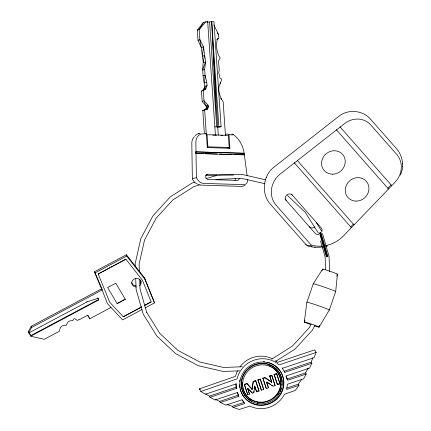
<?xml version="1.0" encoding="UTF-8"?>
<svg xmlns="http://www.w3.org/2000/svg" width="431" height="431" viewBox="0 0 431 431"><rect width="100%" height="100%" fill="white"/><g stroke="black" fill="none" stroke-linecap="round" stroke-linejoin="round"><path stroke-width="0.65" d="M335.684 291.545L337.441 274.186M253.676 392.35L253.821 391.111M254.107 388.633L254.252 387.394M402.592 166.059L402.247 169.518L400.512 175.11M213.889 25.003L218.587 34.615L218.835 38.294L217.369 38.844C215.915 44.835 216.373 52.727 220.176 57.991L218.539 60.949L219.228 70.355L218.722 72.483L219.999 78.016L221.615 79.121C221.281 82.59 218.442 85.295 218.797 88.808C218.819 93.484 220.505 97.939 223.156 101.748L225.472 135.781M304.291 322.032L306.867 302.32A11.955 0.523 19.1 0 1 318.186 305.622A11.955 0.523 19.1 0 1 329.262 310.088L335.652 291.679A11.955 0.523 19.1 0 0 324.575 287.213A11.955 0.523 19.1 0 0 313.256 283.91M204.326 133.104L202.796 110.616L205.501 109.571L206.411 107.103L205.765 105.767L202.166 101.366L201.471 91.173L205.652 89.352L207.058 85.586L206.74 82.256L205.081 75.183L204.606 69.391L205.619 61.972L203.47 46.925L199.871 39.7L199.181 29.545L203.319 22.627L205.867 21.792L207.688 21.782L215.403 135.102L216.551 135.124M255.863 380.912L253.374 381.753L252.092 389.473L251.855 389.074L253.137 381.354L255.621 380.514L259.085 391.009L256.596 391.844L254.656 386.122M202.166 101.366L204.03 100.773L207.974 105.051L206.411 107.103L208.679 106.371L205.501 109.571L207.656 108.876L202.796 110.616L207.656 108.876L208.679 106.371L207.974 105.051L205.765 105.767L204.03 100.773L203.335 90.575L204.806 86.313C202.586 76.125 201.735 65.744 204.601 55.518L202.392 56.235L203.351 62.705L205.619 61.972L202.489 70.07L204.606 69.391M402.592 166.646C403.017 160.165 400.792 153.614 396.542 148.711L370.552 119.182C362.773 110.083 347.973 108.865 338.718 116.402L274.299 166.883C262.802 175.46 260.787 193.681 270.501 204.337L306.279 244.98C311.085 247.669 317.286 247.486 322.668 246.968M306.899 302.185L313.289 283.776L322.668 269.063L322.011 270.948M304.313 321.941L304.97 320.05M319.721 325.265L319.064 327.156L329.262 310.088M336.767 276.163L337.425 274.272M311.177 362.115L311.861 363.247L284.762 372.368L284.077 371.231L311.177 362.115L312.906 357.768M311.861 363.247L309.512 368.079L286.276 375.897L287.666 380.266L306.242 374.011L305.557 372.874L308.235 368.026M275.554 360.715A25.634 24.718 -31.1 0 1 277.586 362.331L314.614 349.87L316.155 352.429L314.08 357.66L282.424 368.311M266.202 177.572L266.369 177.249M311.015 324.284L309.156 327.835L292.455 346.018L271.659 359.212M314.84 325.464L312.389 330.151L294.987 349.094L275.538 361.437M28.408 331.525L30.412 334.914L30.73 336.18L98.807 299.917L97.853 298.3L86.997 301.959L28.823 332.953L28.408 331.525L31.177 326.315L101.808 288.684L94.567 271.713L126.396 254.759L144.525 277.86L154.126 301.668L154.443 302.939L145.015 307.96M101.808 288.684L102.125 289.955L31.495 327.582L28.823 332.953M306.242 374.011L303.607 378.795L287.375 384.258L286.69 389.462L298.963 385.336L298.279 384.199L301.765 379.296M298.963 385.336L295.283 390.508L286.098 393.6L284.244 394.688A25.634 24.718 -31.1 0 1 249.91 406.11L239.291 409.45L233.106 407.435L232.428 406.298L227.051 404.547M198.007 40.293L199.871 39.7L201.309 47.62L203.47 46.925L202.392 56.235L201.309 47.62L198.007 40.293L197.317 30.138L203.319 22.627M205.867 21.792L199.181 29.545L197.317 30.138M350.694 226.873L353.355 224.098M387.83 188.239L391.079 184.861M195.044 135.641L197.42 134.052L199.138 133.481M201.471 91.173L205.899 88.113L203.777 88.797L207.058 85.586L204.806 86.313M225.354 134.38C227.924 133.12 230.844 135.835 233.607 134.704A24.201 19.918 73.7 0 1 244.135 153.274L247.087 175.471M146.75 312.69L140.043 288.91L139.692 279.53M318.428 233.193L305.245 212.321L287.445 195.475M216.788 39.744L218.835 38.294M245.137 185.19L243.262 186.122L241.209 186.391L200 185.077M142.068 309.528L122.619 319.894L107.362 303.548L102.125 289.955L94.89 272.985L126.714 256.03L126.396 254.759M125.89 259.176L98.198 273.987L125.89 259.176L142.472 280.312L151.173 301.91L144.638 305.39M125.276 299.259L115.804 283.215L107.637 287.563L117.103 303.613L125.259 299.206L117.103 303.613M30.73 336.18L44.253 339.305L59.403 331.234L60.248 327.722L62.484 325.728L66.008 325.497L68.136 321.822L70.021 320.826L72.667 320.702L73.728 319.064L74.757 318.584L77.154 320.335L78.367 320.066L79.212 319.161L79.708 319.49L87.536 315.32L89.626 318.854L110.859 307.545M141.654 306.92L123.255 316.785L141.67 306.974M144.627 305.337L151.173 301.91M322.065 246.123A32.136 29.712 -41.4 0 1 311.225 245.094L309.291 245.869L307.594 245.832M207.688 21.782L206.95 22.094L213.948 21.615L221.103 126.709L219.578 127.091L214.843 126.876M205.646 393.81L209.342 396.159L210.026 397.296L236.667 388.326L236.468 383.779L205.275 394.273L200.841 391.461L199.3 388.897L235.531 376.311A25.634 24.718 -31.1 0 1 237.551 370.725M200.841 391.461L237.077 378.876A25.634 24.718 -31.1 0 1 279.132 364.89L316.155 352.429M256.596 391.844L254.71 385.928L253.913 392.749L252.453 393.239L247.674 388.417L249.506 394.149L247.723 394.748L244.258 384.301L246.963 383.391L251.855 389.074M209.342 396.159L235.983 387.194L235.838 383.946M257.937 379.797L260.205 379.032L260.448 379.431L263.627 389.398L261.353 390.163L257.937 379.797L261.353 390.163M271.557 381.855L269.644 375.859L271.697 375.169L275.118 385.54L273.065 386.23L266.622 382.103L268.432 387.781L266.272 388.509L262.851 378.143L264.871 377.481L271.794 382.249L265.113 377.879L263.093 378.542L262.851 378.143M274.073 374.367L276.562 373.532L276.799 373.93L279.983 383.902L277.499 384.743L274.073 374.367L277.499 384.743M244.258 384.301L244.501 384.7L247.2 383.789L252.092 389.473M258.174 380.196L260.448 379.431M269.644 375.859L269.881 376.258L271.934 375.568M274.315 374.765L276.799 373.93M219.713 401.39L238.16 395.179L238.844 396.315L220.397 402.522L219.713 401.39L215.527 399.445M305.557 372.874L286.981 379.129L285.99 376.01M256.978 391.24L258.842 390.61L259.085 391.009M277.257 384.344L279.121 383.714M232.428 406.298L244.086 402.376L242.039 399.731M286.62 388.121L298.279 384.199M233.106 407.435L244.77 403.508L241.904 399.806L225.946 405.097L220.397 402.522M202.953 75.867L205.081 75.183L204.499 82.978L206.74 82.256M203.556 90.025L205.652 89.352M194.596 182.248L192.086 183.03L170.417 196.784L153.01 215.732L140.84 238.575L135.156 263.767L135.253 266.412M205.883 178.73L216.545 175.406L242.13 174.426L265.814 179.862M200.086 184.689L193.74 186.666L172.944 199.865L156.248 218.043L144.557 239.965L139.111 264.122L139.385 271.492M215.942 179.743L217.213 179.344L241.764 178.407L265.07 183.757M195.798 151.901L244.135 153.274L195.798 151.901L195.825 153.436L203.206 153.657M195.825 153.436L244.339 154.815L234.071 154.573M227.444 147.973L229.173 147.467L228.349 135.339L207.095 134.709L207.92 146.831L229.173 147.467M206.061 174.738L207.79 174.232L233.58 174.997M218.275 135.156L217.72 126.929L221.103 126.709M325.798 246.392L327.668 245.945M205.199 133.427L206.034 133.389L206.368 133.896L207.306 147.607L229.901 148.275L228.969 134.569M198.772 133.556L200.189 133.271M242.217 366.759L223.641 367.476L199.682 361.97L177.955 350.403L159.939 333.556L146.852 312.577M239.668 370.827L223.269 371.457L198.308 365.725L175.665 353.668L156.884 336.11L143.254 314.247L136.126 289.557L135.706 278.313M212.822 135.118L215.403 135.102M206.368 133.896L203.001 133.799A9.272 7.629 73.7 0 0 195.857 142.144L196.391 177.626A9.137 7.521 73.7 0 0 203.841 183.434L243.844 184.624A4.967 4.084 73.7 0 0 247.62 179.468M205.215 153.716L217.294 154.077M219.309 154.136L232.056 154.513M205.738 175.471L216.314 175.789M220.893 135.382L222.854 135.555M311.403 246.715L312.044 246.796M314.533 247.13L315.126 247.205M228.193 147.725L229.901 148.275M199.3 388.897L200.41 389.602M210.026 397.296L215.01 400.027L237.605 392.425L238.844 396.315M266.918 382.049L270.679 384.457M271.751 385.147L272.823 385.837M247.868 388.46L252.216 392.84M220.737 98.424L221.609 99.319M123.255 316.785L109.7 302.217L98.187 273.938M339.946 126.773L391.768 185.642M336.266 129.661L388.52 189.02M297.428 160.564L354.045 224.885M294.157 162.649L351.384 227.654M291.415 194.117L321.208 227.956A4.046 3.739 -41.4 0 1 321.828 231.727M284.896 198.96L315.131 233.306A4.046 3.739 -41.4 0 0 318.789 234.399M311.225 245.094L276.19 205.296A22.52 20.817 -41.4 0 1 280.403 173.903L344.725 123.498A19.826 18.334 -41.4 0 1 370.779 124.942L396.633 154.309A21.631 19.998 -41.4 0 1 395.017 182.265L343.609 235.741A32.136 29.712 -41.4 0 1 325.55 245.643M126.714 256.03L144.848 279.132L154.443 302.939M217.391 33.004L218.587 34.615M305.794 244.269L306.279 244.98M207.139 147.208L207.306 147.607M316.338 222.665L321.58 231.07M279.983 383.902L276.562 373.532M275.118 385.54L271.697 375.169M268.432 387.781L266.584 382.335M263.627 389.398L260.205 379.032M249.506 394.149L247.642 388.66M235.983 387.194L236.667 388.326M98.37 298.898L97.735 297.826L97.853 298.3M87.811 315.061L88.711 316.575M28.705 332.473L30.612 335.706L98.688 299.437L98.807 299.917M282.073 367.756L284.762 372.368M269.881 376.258L271.794 382.249M263.093 378.542L266.272 388.509M255.621 380.514L258.643 389.98M244.501 384.7L247.723 394.748M237.276 392.399L238.16 395.179M322.485 233.559L329.052 256.321L329.629 271.535M320.858 232.25L327.867 256.558M320.4 232.465L327.371 256.644M319.926 232.686L326.854 256.736M319.463 232.885L326.359 256.817M320.529 240.961L325.136 256.973L325.615 269.698M144.525 277.86L144.848 279.132M94.567 271.713L94.89 272.985M86.879 301.484L86.997 301.959M89.309 317.588L89.626 318.854M31.177 326.315L31.495 327.582M243.93 153.334L244.135 154.874M209.585 22.17L216.691 126.595L211.702 21.55L218.856 126.644M204.66 110.024L206.368 135.156M211.702 21.55L217.72 126.929M220.225 82.289L220.257 83.598M197.554 184.161A9.137 7.521 73.7 0 1 192.355 178.811L191.817 143.324A9.272 7.629 73.7 0 1 194.526 136.589M402.576 163.133L402.581 163.785M267.15 362.153A22.261 21.464 -31.1 0 1 283.544 384.56A22.261 21.464 -31.1 0 1 263.217 404.854A22.261 21.464 -31.1 0 1 240.159 389.112M239.889 387.884A22.261 21.464 -31.1 0 1 239.544 384.759M239.663 381.607A22.261 21.464 -31.1 0 1 239.959 379.727M263.363 361.641A22.261 21.464 -31.1 0 1 264.645 361.744M252 401.326A20.618 19.88 -31.1 0 1 250.75 366.625A20.618 19.88 -31.1 0 1 281.993 381.941M281.966 383.908A20.618 19.88 -31.1 0 1 281.836 385.228M281.147 388.45A20.618 19.88 -31.1 0 1 279.924 391.553M278.959 393.298A20.618 19.88 -31.1 0 1 277.817 394.963M239.992 366.765A25.634 24.718 -31.1 0 1 272.187 358.721M271.67 366.932A19.379 18.684 -31.1 0 1 273.308 397.856A19.379 18.684 -31.1 0 1 243.229 389.398M243.052 388.816A19.379 18.684 -31.1 0 1 242.766 387.625M242.556 386.408A19.379 18.684 -31.1 0 1 242.4 384.571M242.384 383.956A19.379 18.684 -31.1 0 1 242.421 382.723M268.885 365.623A19.379 18.684 -31.1 0 1 270.587 366.355M286.227 200.474A4.046 3.739 -41.4 0 1 286.793 194.99A4.046 3.739 -41.4 0 1 292.304 195.124M314.872 226.889A4.046 3.739 -41.4 0 1 309.361 226.754M231.803 134.213A6.54 3.136 -68.7 0 1 233.607 134.698M199.047 184.549A9.137 7.521 73.7 0 1 198.298 184.398M192.35 178.811A6.61 0.275 -12.8 0 1 196.391 177.626M207.79 174.232A2.683 2.209 73.7 0 0 205.727 176.812A2.683 2.209 73.7 0 0 208.151 179.528L237.249 180.395A2.683 2.209 73.7 0 0 239.28 178.493M235.148 178.305A2.683 2.209 73.7 0 1 235.062 180.309M310.649 324.548A7.887 0.345 19.1 0 1 305.116 322.097A7.887 0.345 19.1 0 1 317.232 326.224A7.887 0.345 19.1 0 1 314.474 325.852M323.137 269.413A7.887 0.345 19.1 0 1 330.114 271.325A7.887 0.345 19.1 0 1 336.902 274.186M136.331 287.024A4.719 4.321 -14.2 0 1 131.994 281.594A4.719 4.321 -14.2 0 1 138.971 278.895A4.719 4.321 -14.2 0 1 139.698 285.726M140.754 280.301A4.719 4.321 -14.2 0 1 140.167 283.598M136.024 285.807A4.719 4.321 -14.2 0 1 131.6 282.623M257.512 402.209A19.379 18.684 -31.1 0 0 280.177 377.594A19.379 18.684 -31.1 0 0 247.777 371.28A19.379 18.684 -31.1 0 0 257.512 402.209M256.871 404.968A22.261 21.464 -31.1 0 0 282.908 376.683A22.261 21.464 -31.1 0 0 245.686 369.432A22.261 21.464 -31.1 0 0 256.871 404.968M257.232 403.4A20.618 19.88 -31.1 0 0 281.351 377.2A20.618 19.88 -31.1 0 0 246.877 370.488A20.618 19.88 -31.1 0 0 257.232 403.4M356.184 201.115A12.246 11.319 -41.4 0 0 367.81 183.525A12.246 11.319 -41.4 0 0 347.348 183.509A12.246 11.319 -41.4 0 0 356.184 201.115M332.479 174.189A12.246 11.319 -41.4 0 0 344.1 156.598A12.246 11.319 -41.4 0 0 323.643 156.582A12.246 11.319 -41.4 0 0 332.479 174.189"/></g></svg>
